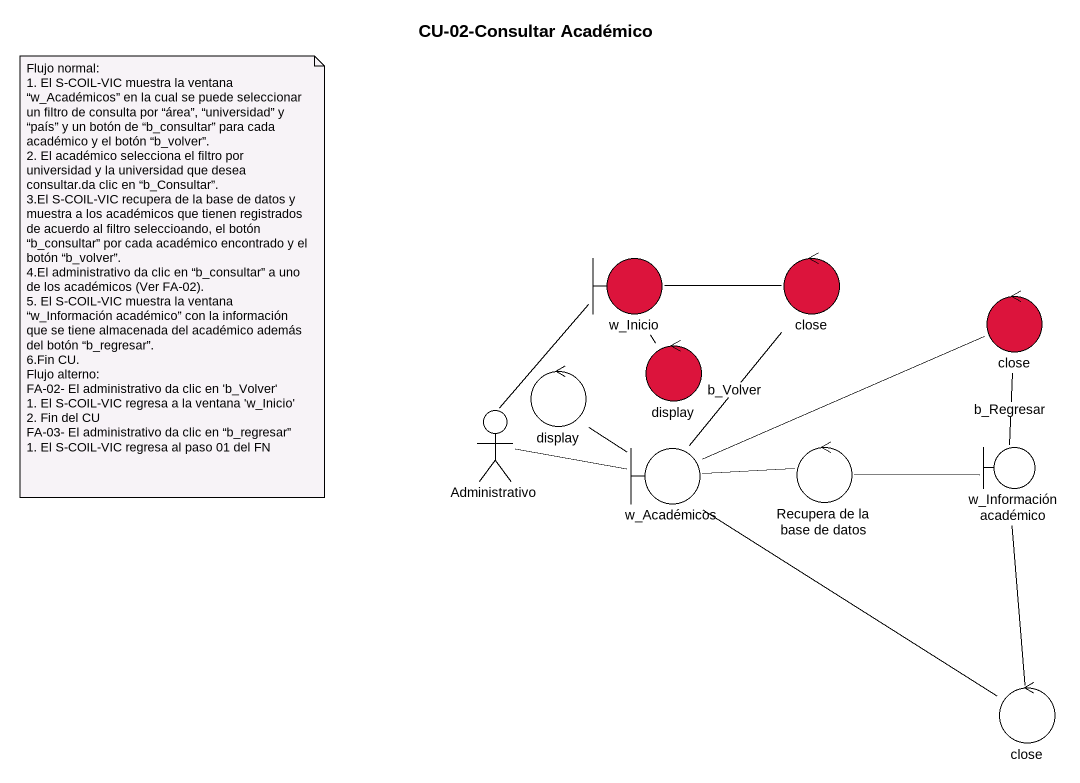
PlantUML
@startuml
title CU-02-Consultar Académico
boundary w_Inicio #DC143C
control close #DC143C
control "close" as close_2 #DC143C
control display
control "display" as display_2 #DC143C
actor Administrativo
boundary w_Académicos
control "Recupera de la base de datos" as Recupera_de_la_base_de_datos
boundary "w_Información académico" as w_Información_académico
control "close" as close_3
close -left- w_Inicio
close -- w_Académicos : b_Volver
close_2 -left- w_Académicos
display -- w_Académicos
display_2 -up- w_Inicio
Administrativo -up- w_Inicio
Administrativo -right- w_Académicos
w_Académicos -right- Recupera_de_la_base_de_datos
w_Académicos -- close_3
Recupera_de_la_base_de_datos -right- w_Información_académico
w_Información_académico -up- close_2 : b_Regresar
w_Información_académico -- close_3
note as N1
  Flujo normal:
  1. El S-COIL-VIC muestra la ventana “w_Académicos” en la cual se puede seleccionar un filtro de consulta por “área”, “universidad” y “país” y un botón de “b_consultar” para cada académico y el botón “b_volver”.
  2. El académico selecciona el filtro por universidad y la universidad que desea consultar.da clic en “b_Consultar”.
  3.El S-COIL-VIC recupera de la base de datos y muestra a los académicos que tienen registrados de acuerdo al filtro seleccioando, el botón “b_consultar” por cada académico encontrado y el botón “b_volver”.
  4.El administrativo da clic en “b_consultar” a uno de los académicos (Ver FA-02).
  5. El S-COIL-VIC muestra la ventana “w_Información académico” con la información que se tiene almacenada del académico además del botón “b_regresar”.
  6.Fin CU.
  Flujo alterno:
  FA-02- El administrativo da clic en 'b_Volver'
  1. El S-COIL-VIC regresa a la ventana 'w_Inicio'
  2. Fin del CU
  FA-03- El administrativo da clic en “b_regresar”
  1. El S-COIL-VIC regresa al paso 01 del FN
end note
@enduml
